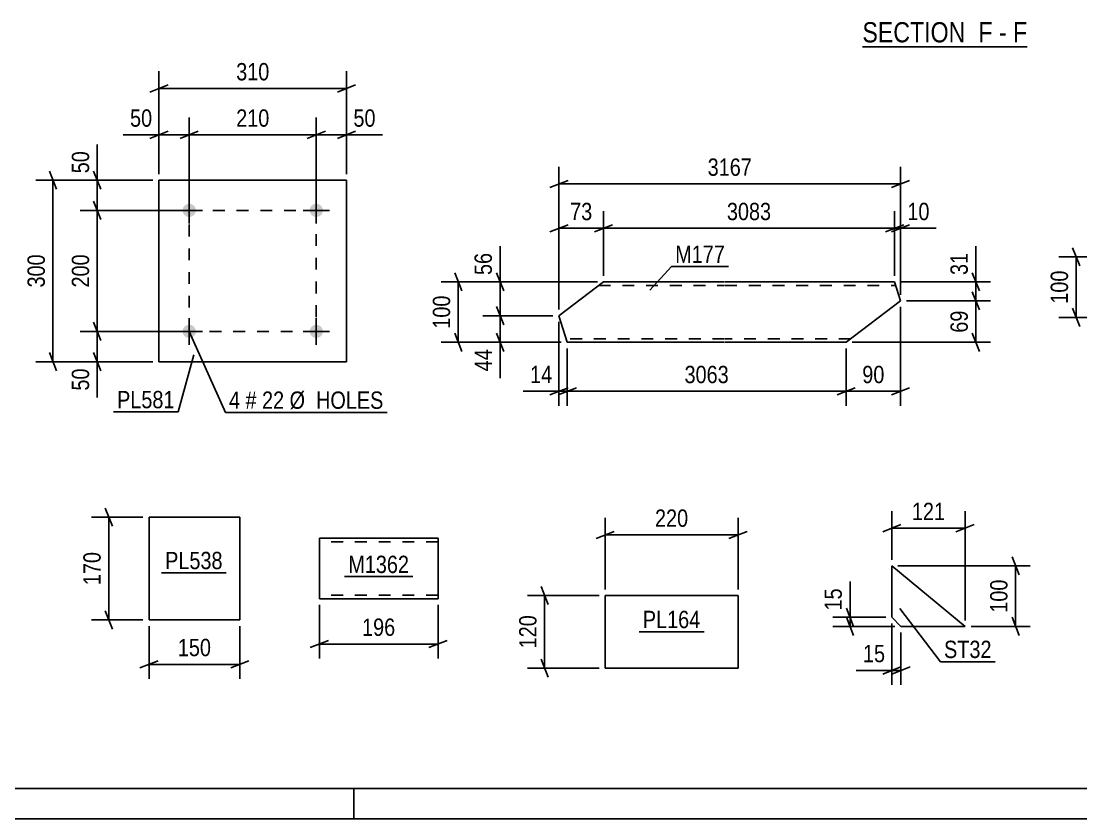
# Model space of a CAD drawing. Header units: millimetres. Extents: x 0 to 841, y 0 to 594.
# Drawn here: x 156 to 331.1, y 0 to 131.8 of the extents above; entities that cross this region are included whole.
import ezdxf

# ---------------------------------------------------------------- set-up
doc = ezdxf.new("R2010")
doc.units = ezdxf.units.MM
doc.linetypes.add('DXK_LINE_DOT2', pattern=[3.9198, 1.9599, -1.9599])
doc.styles.add('Arial Narrow', font='ARIALN.TTF', dxfattribs={"height": 0.2})

# ---------------------------------------------------------------- blocks, each defined once
blk = doc.blocks.new('Unknown-318889357-1133')
at = {"color": 5, "linetype": 'Continuous'}
for p, q in [((5, 5), (836, 5)), ((211, 0), (211, 5)), ((0, 0), (841, 0))]:
    blk.add_line(p, q, dxfattribs=at)
blk = doc.blocks.new('Unknown-318889357-17 - 6204')
at = {"color": 6, "linetype": 'Continuous'}
blk.add_line((295.03, 127.57), (322.25, 127.57), dxfattribs=at)
at = {"color": 0, "linetype": 'Continuous'}
for points in [[(313.14, 128.32), (313.14, 131.82), (295.03, 131.82), (295.03, 128.32)], [(316.53, 128.32), (316.53, 131.82), (314.19, 131.82), (314.19, 128.32)], [(318.86, 128.32), (318.86, 131.82), (317.58, 131.82), (317.58, 128.32)], [(322.25, 128.32), (322.25, 131.82), (319.91, 131.82), (319.91, 128.32)]]:
    blk.add_wipeout(points, dxfattribs=at)
at = {"color": 7, "linetype": 'Continuous', "style": 'Arial Narrow'}
for s, p in [('SECTION ', (295.03, 128.32)), ('F', (314.19, 128.32)), ('F', (319.91, 128.32)), ('-', (317.58, 128.32))]:
    blk.add_text(s, height=3.34, dxfattribs=at).set_placement(p)
blk = doc.blocks.new('Part-318889357-2503 - 2489')
at = {"color": 2, "linetype": 'Continuous'}
for p, q in [((177.16, 49.86), (177.16, 32.86)), ((177.16, 49.86), (192.16, 49.86)), ((192.16, 49.86), (192.16, 32.86)), ((177.16, 32.86), (192.16, 32.86))]:
    blk.add_line(p, q, dxfattribs=at)
blk = doc.blocks.new('Part-318889357-1477 - 1461')
at = {"color": 2, "linetype": 'Continuous'}
for p, q in [((244.89, 83.15), (252.24, 88.75)), ((272.24, 88.75), (252.24, 88.75)), ((300.35, 88.75), (272.34, 88.75)), ((301.33, 85.6), (300.35, 88.75)), ((292.34, 78.75), (301.33, 85.6)), ((246.27, 78.75), (244.89, 83.15)), ((272.24, 78.75), (246.27, 78.75)), ((292.34, 78.75), (272.34, 78.75))]:
    blk.add_line(p, q, dxfattribs=at)
at = {"color": 7, "linetype": 'DXK_LINE_DOT2'}
for p, q in [((251.45, 88.15), (272.24, 88.15)), ((272.34, 88.15), (300.54, 88.15)), ((272.24, 79.35), (246.08, 79.35)), ((293.12, 79.35), (272.34, 79.35))]:
    blk.add_line(p, q, dxfattribs=at)
blk = doc.blocks.new('Part-318889357-7419 - 7415')
at = {"color": 2, "linetype": 'Continuous'}
for p, q in [((252.53, 36.91), (252.53, 24.91)), ((274.48, 36.91), (252.53, 36.91)), ((274.48, 24.91), (274.48, 36.91)), ((252.53, 24.91), (274.48, 24.91))]:
    blk.add_line(p, q, dxfattribs=at)
blk = doc.blocks.new('Part-318889357-2244 - 2228')
at = {"color": 2, "linetype": 'Continuous'}
for p, q in [((311.99, 31.8), (299.9, 41.8)), ((299.9, 41.8), (299.9, 33.3)), ((299.9, 33.3), (301.4, 31.8)), ((301.4, 31.8), (311.99, 31.8))]:
    blk.add_line(p, q, dxfattribs=at)
blk = doc.blocks.new('Part-318889357-6926 - 6922')
at = {"color": 2, "linetype": 'Continuous'}
for p, q in [((224.91, 46.36), (205.3, 46.36)), ((205.3, 36.45), (205.3, 46.36)), ((224.91, 46.36), (224.91, 37.56)), ((224.91, 36.36), (224.91, 37.56)), ((205.3, 36.45), (205.3, 36.36)), ((205.3, 36.36), (224.91, 36.36))]:
    blk.add_line(p, q, dxfattribs=at)
at = {"color": 7, "linetype": 'DXK_LINE_DOT2'}
for p, q in [((224.91, 45.76), (205.3, 45.76)), ((205.3, 36.96), (205.3, 37.01)), ((224.91, 36.96), (205.3, 36.96)), ((224.91, 37.01), (224.91, 37.33)), ((224.91, 36.96), (224.91, 37.01))]:
    blk.add_line(p, q, dxfattribs=at)
blk = doc.blocks.new('Bolt-318889357-6976 - 6942')
at = {"linetype": 'Continuous'}
for points in [[(184.9, 100.56, -1), (182.7, 100.56, -1)], [(205.9, 100.56, -1), (203.7, 100.56, -1)]]:
    blk.add_hatch(color=1, dxfattribs=at).paths.add_polyline_path(points)
at = {"color": 1, "linetype": 'Continuous'}
for p, q in [((183.8, 102.76), (183.8, 98.36)), ((204.8, 102.76), (204.8, 98.36)), ((181.6, 100.56), (186, 100.56)), ((202.6, 100.56), (207, 100.56))]:
    blk.add_line(p, q, dxfattribs=at)
blk = doc.blocks.new('Bolt-318889357-6981 - 6942')
at = {"linetype": 'Continuous'}
for points in [[(184.9, 80.56, -1), (182.7, 80.56, -1)], [(205.9, 80.56, -1), (203.7, 80.56, -1)]]:
    blk.add_hatch(color=1, dxfattribs=at).paths.add_polyline_path(points)
at = {"color": 1, "linetype": 'Continuous'}
for p, q in [((183.8, 82.76), (183.8, 78.36)), ((204.8, 82.76), (204.8, 78.36)), ((181.6, 80.56), (186, 80.56)), ((202.6, 80.56), (207, 80.56))]:
    blk.add_line(p, q, dxfattribs=at)
blk = doc.blocks.new('Part-318889357-6986 - 6942')
at = {"color": 2, "linetype": 'Continuous'}
for p, q in [((178.8, 105.55), (178.8, 75.55)), ((178.8, 105.55), (209.8, 105.55)), ((209.8, 105.55), (209.8, 75.55)), ((178.8, 75.55), (209.8, 75.55))]:
    blk.add_line(p, q, dxfattribs=at)
blk = doc.blocks.new('Rectangle-318889357-7095 - 6942')
at = {"color": 1, "linetype": 'DXK_LINE_DOT2'}
blk.add_lwpolyline([(183.8, 100.56), (204.8, 100.56), (204.8, 80.56), (183.8, 80.56), (183.8, 100.56)], close=True, dxfattribs=at)
blk = doc.blocks.new('StraightDimension-318889357-2505 - 2489')
at = {"color": 7, "linetype": 'Continuous'}
for p, q in [((177.16, 31.86), (177.16, 23.13)), ((192.16, 31.86), (192.16, 23.13)), ((178.66, 26.13), (175.66, 24.93)), ((177.16, 25.53), (192.16, 25.53)), ((190.66, 24.93), (193.66, 26.13))]:
    blk.add_line(p, q, dxfattribs=at)
at = {"color": 0}
blk.add_wipeout([(188.01, 26.28), (188.01, 30.48), (181.32, 30.48), (181.32, 26.28)], dxfattribs=at)
at = {"color": 3, "style": 'Arial Narrow'}
blk.add_text('150', height=2.863, dxfattribs=at).set_placement((181.92, 26.88))
blk = doc.blocks.new('StraightDimension-318889357-2516 - 2489')
at = {"color": 7, "linetype": 'Continuous'}
for p, q in [((171.12, 48.36), (169.92, 51.36)), ((176.16, 49.86), (167.67, 49.86)), ((170.52, 32.86), (170.52, 49.86)), ((169.92, 34.36), (171.12, 31.36)), ((176.16, 32.86), (167.67, 32.86))]:
    blk.add_line(p, q, dxfattribs=at)
at = {"color": 0}
blk.add_wipeout([(169.77, 44.7), (165.57, 44.7), (165.57, 38.02), (169.77, 38.02)], dxfattribs=at)
at = {"color": 3, "style": 'Arial Narrow'}
blk.add_text('170', height=2.863, rotation=90.0002, dxfattribs=at).set_placement((169.17, 38.62))
blk = doc.blocks.new('StraightDimension-318889357-2737 - 2669')
at = {"color": 7, "linetype": 'Continuous'}
for p, q in [((339.76, 92.87), (327.5, 92.87)), ((329.75, 94.37), (330.95, 91.37)), ((330.35, 82.87), (330.35, 92.87)), ((330.95, 81.37), (329.75, 84.37)), ((336.12, 82.87), (327.5, 82.87))]:
    blk.add_line(p, q, dxfattribs=at)
at = {"color": 0}
blk.add_wipeout([(329.6, 91.21), (325.4, 91.21), (325.4, 84.53), (329.6, 84.53)], dxfattribs=at)
at = {"color": 3, "style": 'Arial Narrow'}
blk.add_text('100', height=2.863, rotation=90.0002, dxfattribs=at).set_placement((329, 85.13))
blk = doc.blocks.new('StraightDimension-318889357-1621 - 1461')
at = {"color": 7, "linetype": 'Continuous'}
for p, q in [((301.33, 84.6), (301.33, 68.25)), ((292.34, 77.75), (292.34, 68.25)), ((290.84, 70.05), (293.84, 71.25)), ((292.34, 70.65), (301.33, 70.65)), ((302.83, 71.25), (299.83, 70.05))]:
    blk.add_line(p, q, dxfattribs=at)
at = {"color": 0}
blk.add_wipeout([(299.26, 71.4), (299.26, 75.6), (294.41, 75.6), (294.41, 71.4)], dxfattribs=at)
at = {"color": 3, "style": 'Arial Narrow'}
blk.add_text('90', height=2.863, dxfattribs=at).set_placement((295.01, 72))
blk = doc.blocks.new('StraightDimension-318889357-1596 - 1461')
at = {"color": 7, "linetype": 'Continuous'}
for p, q in [((234.56, 90.25), (235.76, 87.25)), ((251.24, 88.75), (232.31, 88.75)), ((235.16, 83.15), (235.16, 88.75)), ((235.76, 81.65), (234.56, 84.65)), ((243.89, 83.15), (232.31, 83.15))]:
    blk.add_line(p, q, dxfattribs=at)
at = {"color": 0}
blk.add_wipeout([(234.41, 94.13), (230.21, 94.13), (230.21, 89.27), (234.41, 89.27)], dxfattribs=at)
at = {"color": 7, "linetype": 'Continuous'}
blk.add_line((235.16, 88.75), (235.16, 94.65), dxfattribs=at)
blk.add_line((235.16, 88.75), (235.16, 94.65), dxfattribs=at)
at = {"color": 3, "style": 'Arial Narrow'}
blk.add_text('56', height=2.863, rotation=90.0002, dxfattribs=at).set_placement((233.81, 89.87))
blk = doc.blocks.new('StraightDimension-318889357-1572 - 1461')
at = {"color": 7, "linetype": 'Continuous'}
for p, q in [((234.56, 84.65), (235.76, 81.65)), ((243.89, 83.15), (232.31, 83.15)), ((235.16, 78.75), (235.16, 83.15)), ((235.76, 77.25), (234.56, 80.25)), ((245.27, 78.75), (232.31, 78.75))]:
    blk.add_line(p, q, dxfattribs=at)
at = {"color": 0}
blk.add_wipeout([(234.41, 78.22), (230.21, 78.22), (230.21, 73.36), (234.41, 73.36)], dxfattribs=at)
at = {"color": 7, "linetype": 'Continuous'}
blk.add_line((235.16, 78.75), (235.16, 72.84), dxfattribs=at)
blk.add_line((235.16, 78.75), (235.16, 72.84), dxfattribs=at)
at = {"color": 3, "style": 'Arial Narrow'}
blk.add_text('44', height=2.863, rotation=90.0002, dxfattribs=at).set_placement((233.81, 73.96))
blk = doc.blocks.new('StraightDimension-318889357-1520 - 1461')
at = {"color": 7, "linetype": 'Continuous'}
for p, q in [((313.19, 90.25), (314.39, 87.25)), ((301.35, 88.75), (316.19, 88.75)), ((313.79, 85.6), (313.79, 88.75)), ((314.39, 84.1), (313.19, 87.1)), ((302.33, 85.6), (316.19, 85.6))]:
    blk.add_line(p, q, dxfattribs=at)
at = {"color": 0}
blk.add_wipeout([(313.04, 94.13), (308.84, 94.13), (308.84, 89.27), (313.04, 89.27)], dxfattribs=at)
at = {"color": 7, "linetype": 'Continuous'}
blk.add_line((313.79, 88.75), (313.79, 94.65), dxfattribs=at)
blk.add_line((313.79, 88.75), (313.79, 94.65), dxfattribs=at)
at = {"color": 3, "style": 'Arial Narrow'}
blk.add_text('31', height=2.863, rotation=90.0002, dxfattribs=at).set_placement((312.44, 89.87))
blk = doc.blocks.new('StraightDimension-318889357-1480 - 1461')
at = {"color": 7, "linetype": 'Continuous'}
for p, q in [((227.66, 90.25), (228.86, 87.25)), ((251.24, 88.75), (225.41, 88.75)), ((228.26, 78.75), (228.26, 88.75)), ((228.86, 77.25), (227.66, 80.25)), ((245.27, 78.75), (225.41, 78.75))]:
    blk.add_line(p, q, dxfattribs=at)
at = {"color": 0}
blk.add_wipeout([(227.51, 87.09), (223.31, 87.09), (223.31, 80.4), (227.51, 80.4)], dxfattribs=at)
at = {"color": 3, "style": 'Arial Narrow'}
blk.add_text('100', height=2.863, rotation=90.0002, dxfattribs=at).set_placement((226.91, 81))
blk = doc.blocks.new('StraightDimension-318889357-1547 - 1461')
at = {"color": 7, "linetype": 'Continuous'}
for p, q in [((313.19, 87.1), (314.39, 84.1)), ((302.33, 85.6), (316.19, 85.6)), ((313.79, 78.75), (313.79, 85.6)), ((314.39, 77.25), (313.19, 80.25)), ((293.34, 78.75), (316.19, 78.75))]:
    blk.add_line(p, q, dxfattribs=at)
at = {"color": 0}
blk.add_wipeout([(313.04, 84.6), (308.84, 84.6), (308.84, 79.74), (313.04, 79.74)], dxfattribs=at)
at = {"color": 3, "style": 'Arial Narrow'}
blk.add_text('69', height=2.863, rotation=90.0002, dxfattribs=at).set_placement((312.44, 80.34))
blk = doc.blocks.new('StraightDimension-318889357-1638 - 1461')
at = {"color": 7, "linetype": 'Continuous'}
for p, q in [((246.27, 77.75), (246.27, 68.25)), ((292.34, 77.75), (292.34, 68.25)), ((247.77, 71.25), (244.77, 70.05)), ((246.27, 70.65), (292.34, 70.65)), ((290.84, 70.05), (293.84, 71.25))]:
    blk.add_line(p, q, dxfattribs=at)
at = {"color": 0}
blk.add_wipeout([(273.56, 71.4), (273.56, 75.6), (265.04, 75.6), (265.04, 71.4)], dxfattribs=at)
at = {"color": 3, "style": 'Arial Narrow'}
blk.add_text('3063', height=2.863, dxfattribs=at).set_placement((265.64, 72))
blk = doc.blocks.new('StraightDimension-318889357-1662 - 1461')
at = {"color": 7, "linetype": 'Continuous'}
for p, q in [((244.89, 82.15), (244.89, 68.25)), ((246.27, 77.75), (246.27, 68.25)), ((243.39, 70.05), (246.39, 71.25)), ((247.77, 71.25), (244.77, 70.05)), ((244.89, 70.65), (246.27, 70.65))]:
    blk.add_line(p, q, dxfattribs=at)
at = {"color": 0}
blk.add_wipeout([(244.37, 71.4), (244.37, 75.6), (239.51, 75.6), (239.51, 71.4)], dxfattribs=at)
at = {"color": 7, "linetype": 'Continuous'}
blk.add_line((244.89, 70.65), (238.99, 70.65), dxfattribs=at)
blk.add_line((244.89, 70.65), (238.99, 70.65), dxfattribs=at)
at = {"color": 3, "style": 'Arial Narrow'}
blk.add_text('14', height=2.863, dxfattribs=at).set_placement((240.11, 72))
blk = doc.blocks.new('StraightDimension-318889357-1680 - 1461')
at = {"color": 7, "linetype": 'Continuous'}
for p, q in [((244.89, 84.15), (244.89, 107.77)), ((301.33, 86.6), (301.33, 107.77)), ((246.39, 105.52), (243.39, 104.32)), ((299.83, 104.32), (302.83, 105.52)), ((244.89, 104.92), (301.33, 104.92))]:
    blk.add_line(p, q, dxfattribs=at)
at = {"color": 0}
blk.add_wipeout([(277.37, 105.67), (277.37, 109.87), (268.86, 109.87), (268.86, 105.67)], dxfattribs=at)
at = {"color": 3, "style": 'Arial Narrow'}
blk.add_text('3167', height=2.863, dxfattribs=at).set_placement((269.46, 106.27))
blk = doc.blocks.new('StraightDimension-318889357-1691 - 1461')
at = {"color": 7, "linetype": 'Continuous'}
for p, q in [((300.35, 89.75), (300.35, 100.44)), ((301.33, 86.6), (301.33, 100.44)), ((298.85, 96.99), (301.85, 98.19)), ((302.83, 98.19), (299.83, 96.99)), ((300.35, 97.59), (301.33, 97.59))]:
    blk.add_line(p, q, dxfattribs=at)
at = {"color": 0}
blk.add_wipeout([(306.71, 98.34), (306.71, 102.54), (301.86, 102.54), (301.86, 98.34)], dxfattribs=at)
at = {"color": 7, "linetype": 'Continuous'}
blk.add_line((301.33, 97.59), (307.24, 97.59), dxfattribs=at)
blk.add_line((301.33, 97.59), (307.24, 97.59), dxfattribs=at)
at = {"color": 3, "style": 'Arial Narrow'}
blk.add_text('10', height=2.863, dxfattribs=at).set_placement((302.46, 98.94))
blk = doc.blocks.new('StraightDimension-318889357-1708 - 1461')
at = {"color": 7, "linetype": 'Continuous'}
for p, q in [((252.24, 89.75), (252.24, 100.44)), ((300.35, 89.75), (300.35, 100.44)), ((253.74, 98.19), (250.74, 96.99)), ((298.85, 96.99), (301.85, 98.19)), ((252.24, 97.59), (300.35, 97.59))]:
    blk.add_line(p, q, dxfattribs=at)
at = {"color": 0}
blk.add_wipeout([(280.55, 98.34), (280.55, 102.54), (272.04, 102.54), (272.04, 98.34)], dxfattribs=at)
at = {"color": 3, "style": 'Arial Narrow'}
blk.add_text('3083', height=2.863, dxfattribs=at).set_placement((272.64, 98.94))
blk = doc.blocks.new('StraightDimension-318889357-1732 - 1461')
at = {"color": 7, "linetype": 'Continuous'}
for p, q in [((244.89, 84.15), (244.89, 100.44)), ((252.24, 89.75), (252.24, 100.44)), ((243.39, 96.99), (246.39, 98.19)), ((253.74, 98.19), (250.74, 96.99)), ((244.89, 97.59), (252.24, 97.59))]:
    blk.add_line(p, q, dxfattribs=at)
at = {"color": 0}
blk.add_wipeout([(250.99, 98.34), (250.99, 102.54), (246.14, 102.54), (246.14, 98.34)], dxfattribs=at)
at = {"color": 3, "style": 'Arial Narrow'}
blk.add_text('73', height=2.863, dxfattribs=at).set_placement((246.74, 98.94))
blk = doc.blocks.new('StraightDimension-318889357-7421 - 7415')
at = {"color": 7, "linetype": 'Continuous'}
for p, q in [((251.53, 36.91), (239.68, 36.91)), ((241.93, 38.41), (243.13, 35.41)), ((242.53, 24.91), (242.53, 36.91)), ((243.13, 23.41), (241.93, 26.41)), ((251.53, 24.91), (239.68, 24.91))]:
    blk.add_line(p, q, dxfattribs=at)
at = {"color": 0}
blk.add_wipeout([(241.78, 34.25), (237.58, 34.25), (237.58, 27.57), (241.78, 27.57)], dxfattribs=at)
at = {"color": 3, "style": 'Arial Narrow'}
blk.add_text('120', height=2.863, rotation=90.0002, dxfattribs=at).set_placement((241.18, 28.17))
blk = doc.blocks.new('StraightDimension-318889357-7432 - 7415')
at = {"color": 7, "linetype": 'Continuous'}
for p, q in [((252.53, 37.91), (252.53, 49.76)), ((274.48, 37.91), (274.48, 49.76)), ((254.03, 47.51), (251.03, 46.31)), ((272.98, 46.31), (275.98, 47.51)), ((252.53, 46.91), (274.48, 46.91))]:
    blk.add_line(p, q, dxfattribs=at)
at = {"color": 0}
blk.add_wipeout([(266.85, 47.66), (266.85, 51.86), (260.16, 51.86), (260.16, 47.66)], dxfattribs=at)
at = {"color": 3, "style": 'Arial Narrow'}
blk.add_text('220', height=2.863, dxfattribs=at).set_placement((260.76, 48.26))
blk = doc.blocks.new('StraightDimension-318889357-2268 - 2228')
at = {"color": 7, "linetype": 'Continuous'}
for p, q in [((298.9, 33.3), (290.13, 33.3)), ((292.38, 34.8), (293.58, 31.8)), ((293.58, 30.3), (292.38, 33.3)), ((292.98, 31.8), (292.98, 33.3)), ((300.4, 31.8), (290.13, 31.8))]:
    blk.add_line(p, q, dxfattribs=at)
at = {"color": 0}
blk.add_wipeout([(292.23, 38.69), (288.03, 38.69), (288.03, 33.83), (292.23, 33.83)], dxfattribs=at)
at = {"color": 7, "linetype": 'Continuous'}
blk.add_line((292.98, 33.3), (292.98, 39.21), dxfattribs=at)
blk.add_line((292.98, 33.3), (292.98, 39.21), dxfattribs=at)
at = {"color": 3, "style": 'Arial Narrow'}
blk.add_text('15', height=2.863, rotation=90.0002, dxfattribs=at).set_placement((291.63, 34.43))
blk = doc.blocks.new('StraightDimension-318889357-2246 - 2228')
at = {"color": 7, "linetype": 'Continuous'}
for p, q in [((299.9, 32.3), (299.9, 22.13)), ((301.4, 30.8), (301.4, 22.13)), ((298.4, 23.93), (301.4, 25.13)), ((302.9, 25.13), (299.9, 23.93)), ((299.9, 24.53), (301.4, 24.53))]:
    blk.add_line(p, q, dxfattribs=at)
at = {"color": 0}
blk.add_wipeout([(299.38, 25.28), (299.38, 29.48), (294.52, 29.48), (294.52, 25.28)], dxfattribs=at)
at = {"color": 7, "linetype": 'Continuous'}
blk.add_line((299.9, 24.53), (293.99, 24.53), dxfattribs=at)
blk.add_line((299.9, 24.53), (293.99, 24.53), dxfattribs=at)
at = {"color": 3, "style": 'Arial Narrow'}
blk.add_text('15', height=2.863, dxfattribs=at).set_placement((295.12, 25.88))
blk = doc.blocks.new('StraightDimension-318889357-2258 - 2228')
at = {"color": 7, "linetype": 'Continuous'}
for p, q in [((299.9, 42.8), (299.9, 50.87)), ((311.99, 32.8), (311.99, 50.87)), ((298.4, 47.42), (301.4, 48.62)), ((299.9, 48.02), (311.99, 48.02)), ((313.49, 48.62), (310.49, 47.42))]:
    blk.add_line(p, q, dxfattribs=at)
at = {"color": 0}
blk.add_wipeout([(309.29, 48.77), (309.29, 52.97), (302.6, 52.97), (302.6, 48.77)], dxfattribs=at)
at = {"color": 3, "style": 'Arial Narrow'}
blk.add_text('121', height=2.863, dxfattribs=at).set_placement((303.2, 49.37))
blk = doc.blocks.new('StraightDimension-318889357-2279 - 2228')
at = {"color": 7, "linetype": 'Continuous'}
for p, q in [((319.75, 43.3), (320.95, 40.3)), ((300.9, 41.8), (322.75, 41.8)), ((320.35, 31.8), (320.35, 41.8)), ((320.95, 30.3), (319.75, 33.3)), ((312.99, 31.8), (322.75, 31.8))]:
    blk.add_line(p, q, dxfattribs=at)
at = {"color": 0}
blk.add_wipeout([(319.6, 40.15), (315.4, 40.15), (315.4, 33.46), (319.6, 33.46)], dxfattribs=at)
at = {"color": 3, "style": 'Arial Narrow'}
blk.add_text('100', height=2.863, rotation=90.0002, dxfattribs=at).set_placement((319, 34.06))
blk = doc.blocks.new('StraightDimension-318889357-6928 - 6922')
at = {"color": 7, "linetype": 'Continuous'}
for p, q in [((205.3, 35.36), (205.3, 26.49)), ((224.91, 35.36), (224.91, 26.49)), ((206.8, 29.49), (203.8, 28.29)), ((205.3, 28.89), (224.91, 28.89)), ((223.41, 28.29), (226.41, 29.49))]:
    blk.add_line(p, q, dxfattribs=at)
at = {"color": 0}
blk.add_wipeout([(218.45, 29.64), (218.45, 33.84), (211.76, 33.84), (211.76, 29.64)], dxfattribs=at)
at = {"color": 3, "style": 'Arial Narrow'}
blk.add_text('196', height=2.863, dxfattribs=at).set_placement((212.36, 30.24))
blk = doc.blocks.new('StraightDimension-318889357-7031 - 6942')
at = {"color": 7, "linetype": 'Continuous'}
for p, q in [((178.8, 106.55), (178.8, 123.54)), ((209.8, 106.55), (209.8, 123.54)), ((180.3, 121.29), (177.3, 120.09)), ((208.3, 120.09), (211.3, 121.29)), ((178.8, 120.69), (209.8, 120.69))]:
    blk.add_line(p, q, dxfattribs=at)
at = {"color": 0}
blk.add_wipeout([(197.65, 121.44), (197.65, 125.64), (190.96, 125.64), (190.96, 121.44)], dxfattribs=at)
at = {"color": 3, "style": 'Arial Narrow'}
blk.add_text('310', height=2.863, dxfattribs=at).set_placement((191.56, 122.04))
blk = doc.blocks.new('StraightDimension-318889357-6988 - 6942')
at = {"color": 7, "linetype": 'Continuous'}
for p, q in [((204.8, 101.56), (204.8, 115.88)), ((209.8, 106.55), (209.8, 115.88)), ((203.3, 112.43), (206.3, 113.63)), ((204.8, 113.03), (209.8, 113.03)), ((211.3, 113.63), (208.3, 112.43))]:
    blk.add_line(p, q, dxfattribs=at)
at = {"color": 0}
blk.add_wipeout([(215.19, 113.78), (215.19, 117.98), (210.33, 117.98), (210.33, 113.78)], dxfattribs=at)
at = {"color": 7, "linetype": 'Continuous'}
blk.add_line((209.8, 113.03), (215.71, 113.03), dxfattribs=at)
blk.add_line((209.8, 113.03), (215.71, 113.03), dxfattribs=at)
at = {"color": 3, "style": 'Arial Narrow'}
blk.add_text('50', height=2.863, dxfattribs=at).set_placement((210.93, 114.38))
blk = doc.blocks.new('StraightDimension-318889357-7001 - 6942')
at = {"color": 7, "linetype": 'Continuous'}
for p, q in [((183.8, 101.56), (183.8, 115.88)), ((204.8, 101.56), (204.8, 115.88)), ((185.3, 113.63), (182.3, 112.43)), ((183.8, 113.03), (204.8, 113.03)), ((203.3, 112.43), (206.3, 113.63))]:
    blk.add_line(p, q, dxfattribs=at)
at = {"color": 0}
blk.add_wipeout([(197.65, 113.78), (197.65, 117.98), (190.96, 117.98), (190.96, 113.78)], dxfattribs=at)
at = {"color": 3, "style": 'Arial Narrow'}
blk.add_text('210', height=2.863, dxfattribs=at).set_placement((191.56, 114.38))
blk = doc.blocks.new('StraightDimension-318889357-7017 - 6942')
at = {"color": 7, "linetype": 'Continuous'}
for p, q in [((178.8, 106.55), (178.8, 115.88)), ((183.8, 101.56), (183.8, 115.88)), ((177.3, 112.43), (180.3, 113.63)), ((178.8, 113.03), (183.8, 113.03)), ((185.3, 113.63), (182.3, 112.43))]:
    blk.add_line(p, q, dxfattribs=at)
at = {"color": 0}
blk.add_wipeout([(178.28, 113.78), (178.28, 117.98), (173.42, 117.98), (173.42, 113.78)], dxfattribs=at)
at = {"color": 7, "linetype": 'Continuous'}
blk.add_line((178.8, 113.03), (172.9, 113.03), dxfattribs=at)
blk.add_line((178.8, 113.03), (172.9, 113.03), dxfattribs=at)
at = {"color": 3, "style": 'Arial Narrow'}
blk.add_text('50', height=2.863, dxfattribs=at).set_placement((174.02, 114.38))
blk = doc.blocks.new('StraightDimension-318889357-7042 - 6942')
at = {"color": 7, "linetype": 'Continuous'}
for p, q in [((161.89, 104.05), (160.69, 107.05)), ((177.8, 105.55), (158.44, 105.55)), ((161.29, 75.55), (161.29, 105.55)), ((160.69, 77.05), (161.89, 74.05)), ((177.8, 75.55), (158.44, 75.55))]:
    blk.add_line(p, q, dxfattribs=at)
at = {"color": 0}
blk.add_wipeout([(160.54, 93.9), (156.34, 93.9), (156.34, 87.21), (160.54, 87.21)], dxfattribs=at)
at = {"color": 3, "style": 'Arial Narrow'}
blk.add_text('300', height=2.863, rotation=90.0002, dxfattribs=at).set_placement((159.94, 87.81))
blk = doc.blocks.new('StraightDimension-318889357-7053 - 6942')
at = {"color": 7, "linetype": 'Continuous'}
for p, q in [((182.8, 80.56), (165.76, 80.56)), ((168.01, 82.06), (169.21, 79.06)), ((168.61, 75.55), (168.61, 80.56)), ((169.21, 74.05), (168.01, 77.05)), ((177.8, 75.55), (165.76, 75.55))]:
    blk.add_line(p, q, dxfattribs=at)
at = {"color": 0}
blk.add_wipeout([(167.86, 75.03), (163.66, 75.03), (163.66, 70.17), (167.86, 70.17)], dxfattribs=at)
at = {"color": 7, "linetype": 'Continuous'}
blk.add_line((168.61, 75.55), (168.61, 69.65), dxfattribs=at)
blk.add_line((168.61, 75.55), (168.61, 69.65), dxfattribs=at)
at = {"color": 3, "style": 'Arial Narrow'}
blk.add_text('50', height=2.863, rotation=90.0002, dxfattribs=at).set_placement((167.26, 70.77))
blk = doc.blocks.new('StraightDimension-318889357-7066 - 6942')
at = {"color": 7, "linetype": 'Continuous'}
for p, q in [((169.21, 99.06), (168.01, 102.06)), ((182.8, 100.56), (165.76, 100.56)), ((168.61, 80.56), (168.61, 100.56)), ((182.8, 80.56), (165.76, 80.56)), ((168.01, 82.06), (169.21, 79.06))]:
    blk.add_line(p, q, dxfattribs=at)
at = {"color": 0}
blk.add_wipeout([(167.86, 93.9), (163.66, 93.9), (163.66, 87.21), (167.86, 87.21)], dxfattribs=at)
at = {"color": 3, "style": 'Arial Narrow'}
blk.add_text('200', height=2.863, rotation=90.0002, dxfattribs=at).set_placement((167.26, 87.81))
blk = doc.blocks.new('StraightDimension-318889357-7082 - 6942')
at = {"color": 7, "linetype": 'Continuous'}
for p, q in [((168.01, 107.05), (169.21, 104.05)), ((177.8, 105.55), (165.76, 105.55)), ((168.61, 100.56), (168.61, 105.55)), ((169.21, 99.06), (168.01, 102.06)), ((182.8, 100.56), (165.76, 100.56))]:
    blk.add_line(p, q, dxfattribs=at)
at = {"color": 0}
blk.add_wipeout([(167.86, 110.94), (163.66, 110.94), (163.66, 106.08), (167.86, 106.08)], dxfattribs=at)
at = {"color": 7, "linetype": 'Continuous'}
blk.add_line((168.61, 105.55), (168.61, 111.46), dxfattribs=at)
blk.add_line((168.61, 105.55), (168.61, 111.46), dxfattribs=at)
at = {"color": 3, "style": 'Arial Narrow'}
blk.add_text('50', height=2.863, rotation=90.0002, dxfattribs=at).set_placement((167.26, 106.68))
blk = doc.blocks.new('Mark-318889357-2501 - 2489')
at = {"color": 0}
blk.add_wipeout([(189.33, 41.26), (189.33, 44.26), (179.82, 44.26), (179.82, 41.26)], dxfattribs=at)
blk.add_wipeout([(189.33, 41.26), (189.33, 44.26), (179.82, 44.26), (179.82, 41.26)], dxfattribs=at)
at = {"color": 30, "linetype": 'Continuous'}
blk.add_line((179.22, 40.66), (189.93, 40.66), dxfattribs=at)
at = {"color": 3, "style": 'Arial Narrow'}
blk.add_text('PL538', height=2.863, dxfattribs=at).set_placement((179.82, 41.26))
blk = doc.blocks.new('Mark-318889357-1473 - 1461')
at = {"color": 0}
blk.add_wipeout([(272.32, 91.88), (272.32, 94.88), (264.1, 94.88), (264.1, 91.88)], dxfattribs=at)
blk.add_wipeout([(272.32, 91.88), (272.32, 94.88), (264.1, 94.88), (264.1, 91.88)], dxfattribs=at)
at = {"color": 30, "linetype": 'Continuous'}
for p, q in [((259.92, 87.35), (263.5, 91.28)), ((263.5, 91.28), (272.92, 91.28))]:
    blk.add_line(p, q, dxfattribs=at)
at = {"color": 3, "style": 'Arial Narrow'}
blk.add_text('M177', height=2.863, dxfattribs=at).set_placement((264.1, 91.88))
blk = doc.blocks.new('Mark-318889357-7417 - 7415')
at = {"color": 0}
blk.add_wipeout([(268.26, 31.51), (268.26, 34.51), (258.75, 34.51), (258.75, 31.51)], dxfattribs=at)
blk.add_wipeout([(268.26, 31.51), (268.26, 34.51), (258.75, 34.51), (258.75, 31.51)], dxfattribs=at)
at = {"color": 30, "linetype": 'Continuous'}
blk.add_line((258.15, 30.91), (268.86, 30.91), dxfattribs=at)
at = {"color": 3, "style": 'Arial Narrow'}
blk.add_text('PL164', height=2.863, dxfattribs=at).set_placement((258.75, 31.51))
blk = doc.blocks.new('Mark-318889357-2240 - 2228')
at = {"color": 0}
blk.add_wipeout([(316.37, 26.57), (316.37, 29.57), (308.52, 29.57), (308.52, 26.57)], dxfattribs=at)
blk.add_wipeout([(316.37, 26.57), (316.37, 29.57), (308.52, 29.57), (308.52, 26.57)], dxfattribs=at)
at = {"color": 30, "linetype": 'Continuous'}
for p, q in [((301.21, 34.74), (307.92, 25.97)), ((307.92, 25.97), (316.97, 25.97))]:
    blk.add_line(p, q, dxfattribs=at)
at = {"color": 3, "style": 'Arial Narrow'}
blk.add_text('ST32', height=2.863, dxfattribs=at).set_placement((308.52, 26.57))
blk = doc.blocks.new('Mark-318889357-6924 - 6922')
at = {"color": 0}
blk.add_wipeout([(220.13, 40.62), (220.13, 43.62), (210.08, 43.62), (210.08, 40.62)], dxfattribs=at)
blk.add_wipeout([(220.13, 40.62), (220.13, 43.62), (210.08, 43.62), (210.08, 40.62)], dxfattribs=at)
at = {"color": 30, "linetype": 'Continuous'}
blk.add_line((209.48, 40.02), (220.73, 40.02), dxfattribs=at)
at = {"color": 3, "style": 'Arial Narrow'}
blk.add_text('M1362', height=2.863, dxfattribs=at).set_placement((210.08, 40.62))
blk = doc.blocks.new('MarkSet-318889357-7142 - 6942')
at = {"color": 0}
for points in [[(192.2, 67.76), (192.2, 70.76), (190.37, 70.76), (190.37, 67.76)], [(194.93, 67.76), (194.93, 70.76), (193.1, 70.76), (193.1, 67.76)], [(199.48, 67.76), (199.48, 70.76), (195.83, 70.76), (195.83, 67.76)], [(215.91, 67.76), (215.91, 70.76), (200.38, 70.76), (200.38, 67.76)]]:
    blk.add_wipeout(points, dxfattribs=at)
for points in [[(192.2, 67.76), (192.2, 70.76), (190.37, 70.76), (190.37, 67.76)], [(194.93, 67.76), (194.93, 70.76), (193.1, 70.76), (193.1, 67.76)], [(199.48, 67.76), (199.48, 70.76), (195.83, 70.76), (195.83, 67.76)], [(215.91, 67.76), (215.91, 70.76), (200.38, 70.76), (200.38, 67.76)]]:
    blk.add_wipeout(points, dxfattribs=at)
at = {"color": 7, "linetype": 'Continuous'}
for p, q in [((183.8, 80.56), (189.77, 67.16)), ((189.77, 67.16), (216.51, 67.16))]:
    blk.add_line(p, q, dxfattribs=at)
at = {"color": 3, "style": 'Arial Narrow'}
for s, height, p in [('4', 2.86, (190.37, 67.76)), ('#', 2.86, (193.1, 67.76)), ('22', 2.863, (195.83, 67.76)), ('Ø  HOLES', 2.863, (200.38, 67.76))]:
    blk.add_text(s, height=height, dxfattribs=at).set_placement(p)
blk = doc.blocks.new('Mark-318889357-6982 - 6942')
at = {"color": 0}
blk.add_wipeout([(181.38, 67.85), (181.38, 70.85), (171.88, 70.85), (171.88, 67.85)], dxfattribs=at)
blk.add_wipeout([(181.38, 67.85), (181.38, 70.85), (171.88, 70.85), (171.88, 67.85)], dxfattribs=at)
at = {"color": 30, "linetype": 'Continuous'}
for p in [(184.58, 76.7), (171.28, 67.25)]:
    blk.add_line(p, (181.98, 67.25), dxfattribs=at)
at = {"color": 3, "style": 'Arial Narrow'}
blk.add_text('PL581', height=2.863, dxfattribs=at).set_placement((171.88, 67.85))

msp = doc.modelspace()

# ---------------------------------------------------------------- block references
for name in ['Unknown-318889357-1133', 'Part-318889357-6986 - 6942', 'Bolt-318889357-6976 - 6942', 'Rectangle-318889357-7095 - 6942', 'Part-318889357-1477 - 1461', 'Bolt-318889357-6981 - 6942', 'Part-318889357-2503 - 2489', 'Part-318889357-6926 - 6922', 'Part-318889357-2244 - 2228', 'Part-318889357-7419 - 7415']:
    msp.add_blockref(name, (0, 0))

# ---------------------------------------------------------------- next in the draw order: block references
for name in ['Unknown-318889357-17 - 6204', 'StraightDimension-318889357-7031 - 6942', 'StraightDimension-318889357-1596 - 1461', 'StraightDimension-318889357-2737 - 2669', 'StraightDimension-318889357-1621 - 1461', 'MarkSet-318889357-7142 - 6942', 'Mark-318889357-2501 - 2489', 'Mark-318889357-6924 - 6922', 'StraightDimension-318889357-2268 - 2228', 'StraightDimension-318889357-7421 - 7415', 'StraightDimension-318889357-6928 - 6922', 'Mark-318889357-7417 - 7415', 'StraightDimension-318889357-2505 - 2489']:
    msp.add_blockref(name, (0, 0))

# ---------------------------------------------------------------- next in the draw order: block references
for name in ['StraightDimension-318889357-6988 - 6942', 'StraightDimension-318889357-1520 - 1461', 'StraightDimension-318889357-1572 - 1461', 'StraightDimension-318889357-2516 - 2489', 'StraightDimension-318889357-7432 - 7415', 'StraightDimension-318889357-2246 - 2228']:
    msp.add_blockref(name, (0, 0))

# ---------------------------------------------------------------- next in the draw order: block references
for name in ['StraightDimension-318889357-7001 - 6942', 'StraightDimension-318889357-1480 - 1461', 'StraightDimension-318889357-1547 - 1461', 'StraightDimension-318889357-2258 - 2228']:
    msp.add_blockref(name, (0, 0))

# ---------------------------------------------------------------- next in the draw order: block references
for name in ['StraightDimension-318889357-7017 - 6942', 'StraightDimension-318889357-1680 - 1461', 'StraightDimension-318889357-1638 - 1461', 'StraightDimension-318889357-2279 - 2228']:
    msp.add_blockref(name, (0, 0))

# ---------------------------------------------------------------- next in the draw order: block references
for name in ['StraightDimension-318889357-7042 - 6942', 'StraightDimension-318889357-1691 - 1461', 'StraightDimension-318889357-1662 - 1461', 'Mark-318889357-2240 - 2228']:
    msp.add_blockref(name, (0, 0))

# ---------------------------------------------------------------- next in the draw order: block references
for name in ['StraightDimension-318889357-1708 - 1461', 'StraightDimension-318889357-7053 - 6942']:
    msp.add_blockref(name, (0, 0))

# ---------------------------------------------------------------- next in the draw order: block references
for name in ['StraightDimension-318889357-7066 - 6942', 'StraightDimension-318889357-1732 - 1461', 'Mark-318889357-1473 - 1461', 'Mark-318889357-6982 - 6942']:
    msp.add_blockref(name, (0, 0))

# ---------------------------------------------------------------- next in the draw order: block references
msp.add_blockref('StraightDimension-318889357-7082 - 6942', (0, 0))

doc.saveas('drawing.dxf')
